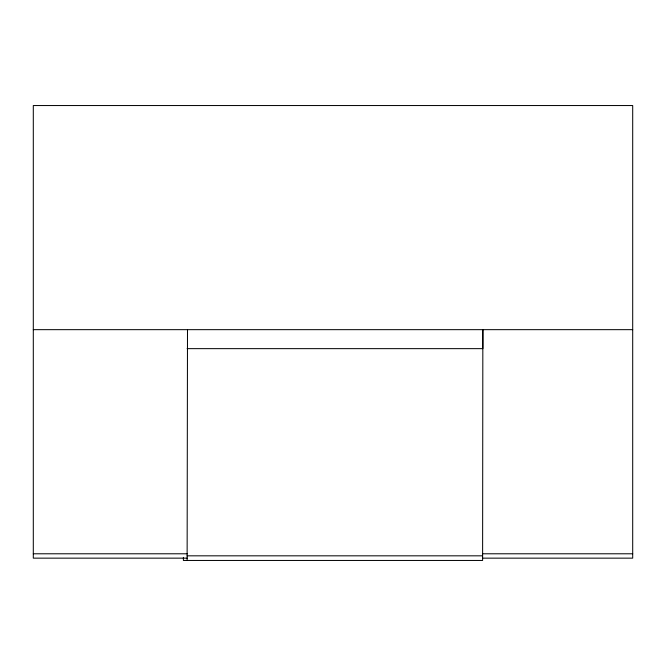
<?xml version="1.0" encoding="UTF-8"?>
<svg xmlns="http://www.w3.org/2000/svg" width="666" height="666" viewBox="0 0 666 666"><rect width="100%" height="100%" fill="white"/><g stroke="black" fill="none" stroke-linecap="round" stroke-linejoin="round"><path stroke-width="1" d="M187.121 560.456L187.496 329.662M33.3 329.662L632.7 329.662M187.121 348.643L482.85 348.643L482.85 329.662L482.609 560.456L183.391 560.456L183.391 557.375M33.3 553.787L187.312 553.787M482.85 553.787L632.7 553.787M187.121 555.827L482.609 555.827M187.312 558.15L33.3 558.15L33.3 105.544L632.7 105.544L632.7 558.15L482.85 558.15"/></g></svg>
